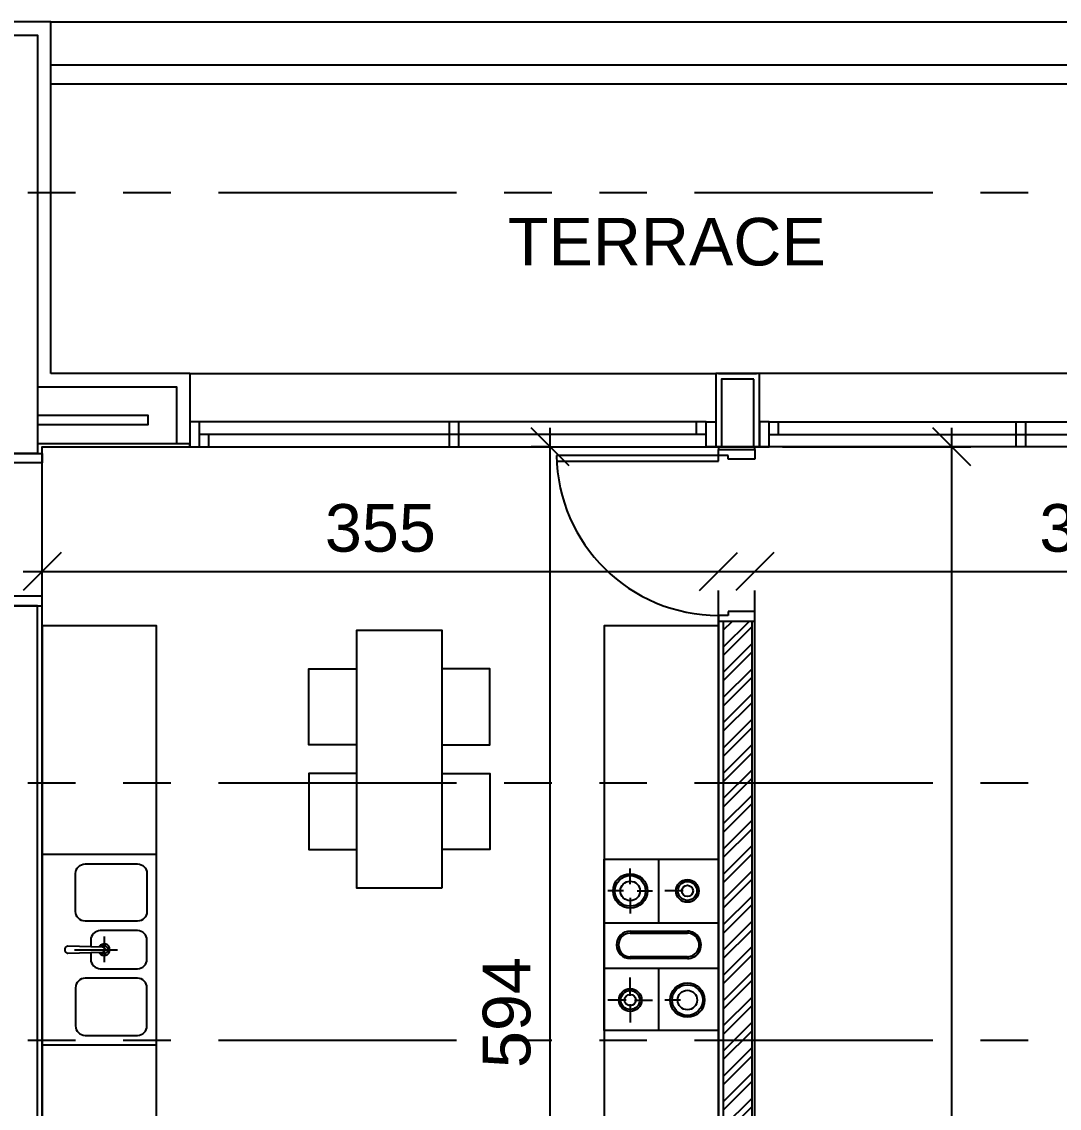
# Model space of a CAD drawing. Extents: x 453.8 to 514, y -2.6 to 70.8.
# Drawn here: x 479.43 to 484.88, y 16.89 to 22.6 of the extents above; entities that cross this region are included whole.
import ezdxf
from ezdxf.enums import TextEntityAlignment as Align

# ---------------------------------------------------------------- set-up
doc = ezdxf.new("R2010")
doc.units = 0
doc.header["$MEASUREMENT"] = 0
doc.header["$PDMODE"] = 35
doc.header["$PDSIZE"] = 0.3
doc.linetypes.add('AXIS_100$0$A-AXIS$0$PHANTOM', pattern=[2.5, 1.25, -0.25, 0.25, -0.25, 0.25, -0.25])
doc.layers.get('0').update_dxf_attribs({"linetype": 'CONTINUOUS'})
doc.layers.get('DEFPOINTS').update_dxf_attribs({"linetype": 'CONTINUOUS'})
for name, color, linetype in [('A-ALU', 9, 'CONTINUOUS'), ('A-BALUST', 1, 'CONTINUOUS'), ('a-dim', 3, 'CONTINUOUS'), ('A-DOORS', 1, 'CONTINUOUS'), ('A-FLOR-PFIX', 61, 'CONTINUOUS'), ('A-HATCH-WALL', 8, 'CONTINUOUS'), ('a-kitchen', 95, 'CONTINUOUS'), ('A-NOMENCLATURE', 3, 'CONTINUOUS'), ('A-PLASTER', 8, 'CONTINUOUS'), ('A-PORTE', 1, 'CONTINUOUS'), ('A-PROJECTION', 9, 'CONTINUOUS'), ('a-revetement', 1, 'CONTINUOUS'), ('a-stru-fac', 200, 'CONTINUOUS'), ('A-WALL', 4, 'CONTINUOUS'), ('AXIS_100$0$A-AXIS-100', 10, 'AXIS_100$0$A-AXIS$0$PHANTOM'), ('S-9-10TH$0$A-STR 9-10TH', 2, 'CONTINUOUS')]:
    doc.layers.add(name, color=color, linetype=linetype)
doc.styles.add('A100-STEXT', font='ARIAL.TTF', dxfattribs={"height": 0.25})
doc.dimstyles.new('A100-DIM', dxfattribs={"dimtxt": 0.25, "dimasz": 0.2, "dimexe": 0.1, "dimexo": 0.3, "dimgap": 0.1, "dimtad": 1, "dimlfac": 100, "dimdsep": 46, "dimtxsty": 'A100-STEXT', "dimblk1": 'OBLIQUE', "dimblk2": 'OBLIQUE', "dimsah": 1, "dimcen": -0.05, "dimdle": 0.1, "dimclrd": 15, "dimclre": 15, "dimclrt": 256, "dimadec": 0, "dimazin": 0, "dimtfac": 0.28, "dimtix": 1, "dimtmove": 2, "dimatfit": 3, "dimldrblk": 'OBLIQUE', "dimfxl": 0, "dimtolj": 1, "dimarcsym": 0})

# ---------------------------------------------------------------- blocks, each defined once
blk = doc.blocks.new('oven')
at = {"layer": 'a-kitchen'}
for p, q in [((0.3135, 0), (0.3135, -0.3272)), ((0.3135, 0), (0.3135, -0.3272)), ((0.4635, -0.1383), (0.4635, -0.0427)), ((0.4635, -0.1383), (0.4635, -0.0427)), ((0.1993, -0.1605), (0.2811, -0.1605)), ((0.1993, -0.1605), (0.2811, -0.1605)), ((0.4414, -0.1605), (0.346, -0.1605)), ((0.4414, -0.1605), (0.346, -0.1605)), ((0.4857, -0.1605), (0.5811, -0.1605)), ((0.4857, -0.1605), (0.5811, -0.1605)), ((0.4635, -0.1827), (0.4635, -0.2782)), ((0.4635, -0.1827), (0.4635, -0.2782)), ((0.5935, -0.3272), (0, -0.3272)), ((0.6, -0.3272), (0, -0.3272)), ((0.1635, -0.3781), (0.4635, -0.3781)), ((0.1635, -0.3781), (0.4635, -0.3781)), ((0.1635, -0.3881), (0.4635, -0.3881)), ((0.1635, -0.3881), (0.4635, -0.3881)), ((0.4635, -0.5119), (0.1635, -0.5119)), ((0.4635, -0.5119), (0.1635, -0.5119)), ((0.5935, -0.5667), (0, -0.5667)), ((0.6, -0.5667), (0, -0.5667)), ((0.4635, -0.5219), (0.1635, -0.5219)), ((0.4635, -0.5219), (0.1635, -0.5219)), ((0.3135, -0.5667), (0.3135, -0.9)), ((0.3135, -0.5667), (0.3135, -0.9)), ((0.4635, -0.6976), (0.4635, -0.6156)), ((0.4635, -0.6976), (0.4635, -0.6156)), ((0.1857, -0.7333), (0.2811, -0.7333)), ((0.1857, -0.7333), (0.2811, -0.7333)), ((0.4278, -0.7333), (0.346, -0.7333)), ((0.4278, -0.7333), (0.346, -0.7333)), ((0.4993, -0.7333), (0.5811, -0.7333)), ((0.4993, -0.7333), (0.5811, -0.7333)), ((0.4635, -0.7691), (0.4635, -0.8511)), ((0.4635, -0.7691), (0.4635, -0.8511))]:
    blk.add_line(p, q, dxfattribs=at)
blk.add_lwpolyline([(0, -0.9), (0, 0), (0.6, 0), (0.6, -0.9)], close=True, dxfattribs=at)
for centre, radius in [((0.1635, -0.1605), 0.0904), ((0.1635, -0.1605), 0.0904), ((0.1635, -0.1605), 0.0804), ((0.1635, -0.1605), 0.0804), ((0.1635, -0.1605), 0.0514), ((0.1635, -0.1605), 0.0514), ((0.4635, -0.1605), 0.0597), ((0.4635, -0.1605), 0.0597), ((0.4635, -0.1605), 0.0497), ((0.4635, -0.1605), 0.0497), ((0.4635, -0.1605), 0.0299), ((0.4635, -0.1605), 0.0299), ((0.1635, -0.7333), 0.0597), ((0.1635, -0.7333), 0.0597), ((0.1635, -0.7333), 0.0497), ((0.1635, -0.7333), 0.0497), ((0.4635, -0.7333), 0.0904), ((0.4635, -0.7333), 0.0904), ((0.4635, -0.7333), 0.0804), ((0.4635, -0.7333), 0.0804), ((0.4635, -0.7333), 0.0514), ((0.4635, -0.7333), 0.0514), ((0.1635, -0.7333), 0.0299), ((0.1635, -0.7333), 0.0299)]:
    blk.add_circle(centre, radius, dxfattribs=at)
for centre, radius, start, end in [((0.1635, -0.45), 0.0719, 90, 270), ((0.1635, -0.45), 0.0719, 90, 270), ((0.1635, -0.45), 0.0619, 90, 270), ((0.1635, -0.45), 0.0619, 90, 270), ((0.4635, -0.45), 0.0719, 270, 90), ((0.4635, -0.45), 0.0719, 270, 90), ((0.4635, -0.45), 0.0619, 270, 90), ((0.4635, -0.45), 0.0619, 270, 90)]:
    blk.add_arc(centre, radius, start, end, dxfattribs=at)
blk = doc.blocks.new('sink')
at = {"layer": 'a-kitchen'}
for p, q in [((0.325, -0.43), (0.325, -0.565)), ((0.17, -0.5), (0.395, -0.5))]:
    blk.add_line(p, q, dxfattribs=at)
blk.add_lwpolyline([(0.6, -1), (0.6, 0), (0, 0), (0, -1)], close=True, dxfattribs=at)
for points in [[(0.225, -0.05), (0.5, -0.05, -0.414214), (0.55, -0.1), (0.55, -0.3, -0.414214), (0.5, -0.35), (0.225, -0.35, -0.414214), (0.175, -0.3), (0.175, -0.1, -0.414214)], [(0.1342, -0.4799), (0.316, -0.4851, -0.89936), (0.316, -0.5149), (0.1342, -0.5201, -0.70892)], [(0.225, -0.95), (0.5, -0.95, 0.414214), (0.55, -0.9), (0.55, -0.7, 0.414214), (0.5, -0.65), (0.225, -0.65, 0.414214), (0.175, -0.7), (0.175, -0.9, 0.414214)]]:
    blk.add_lwpolyline(points, format="xyb", close=True, dxfattribs=at)
blk.add_lwpolyline([(0.255, -0.5165), (0.255, -0.55, 0.414214), (0.305, -0.6), (0.5, -0.6, 0.414214), (0.55, -0.55), (0.55, -0.45, 0.414214), (0.5, -0.4), (0.305, -0.4, 0.414214), (0.255, -0.45), (0.255, -0.4835, 62.569326)], format="xyb", dxfattribs=at)
for radius, start, end in [(0.03, 211.8659, 148.1341), (0.02, 229.2152, 130.7848)]:
    blk.add_arc((0.325, -0.5), radius, start, end, dxfattribs=at)
blk = doc.blocks.new('P90E19D')
at = {"layer": 'A-PORTE'}
for p, q in [((0, 0), (0.05, 0)), ((0, -0.19), (0, 0)), ((0.05, 0), (0.05, -0.14)), ((0.9, 0), (0.85, 0)), ((0.85, 0), (0.85, -0.14)), ((0.9, -0.19), (0.9, 0)), ((0.03, -0.14), (0.03, -0.19)), ((0.05, -0.14), (0.03, -0.14)), ((0.85, -0.14), (0.87, -0.14)), ((0.87, -0.14), (0.87, -0.19)), ((0.03, -0.19), (0, -0.19)), ((0.06, -0.19), (0.02, -0.19)), ((0.03, -0.19), (0.03, -1.0399)), ((0.06, -1.0391), (0.06, -0.19)), ((0.87, -0.19), (0.9, -0.19))]:
    blk.add_line(p, q, dxfattribs=at)
blk.add_arc((0.02, -0.19), 0.85, 270.6741, 360, dxfattribs=at)
blk = doc.blocks.new('P80E21.5D')
at = {"layer": 'A-PORTE'}
for p, q in [((-0.215, 0.8), (0, 0.8)), ((-0.215, 0.77), (-0.215, 0.8)), ((0, 0.8), (0, 0.75)), ((-0.165, 0.77), (-0.215, 0.77)), ((-0.165, 0.75), (-0.165, 0.77)), ((0, 0.75), (-0.165, 0.75)), ((-0.955, 0.06), (-0.215, 0.06)), ((-0.215, 0.06), (-0.215, 0.02)), ((-0.215, 0.03), (-0.955, 0.03)), ((-0.165, 0.03), (-0.215, 0.03)), ((-0.215, 0.03), (-0.215, 0)), ((-0.215, 0), (0, 0)), ((0, 0.05), (-0.165, 0.05)), ((-0.165, 0.05), (-0.165, 0.03)), ((0, 0), (0, 0.05))]:
    blk.add_line(p, q, dxfattribs=at)
blk.add_arc((-0.215, 0.03), 0.74, 90, 180, dxfattribs=at)
blk = doc.blocks.new('A$C5D3262F0')
at = {"layer": 'A-ALU'}
for p, q in [((19.2884, 20.495), (16.6284, 20.495)), ((17.9409, 20.365), (17.9409, 20.495)), ((17.9909, 20.365), (17.9909, 20.495)), ((19.2384, 20.43), (19.2384, 20.495)), ((19.6184, 20.495), (22.2784, 20.495)), ((19.6684, 20.43), (19.6684, 20.495)), ((20.9159, 20.365), (20.9159, 20.495)), ((20.9659, 20.365), (20.9659, 20.495)), ((19.2884, 20.43), (16.6284, 20.43)), ((16.6784, 20.365), (16.6784, 20.43)), ((19.6184, 20.43), (22.2784, 20.43)), ((16.5784, 20.365), (19.3384, 20.365)), ((22.3284, 20.365), (19.5684, 20.365))]:
    blk.add_line(p, q, dxfattribs=at)
for points in [[(16.6284, 20.495), (16.5784, 20.495), (16.5784, 20.365), (16.6284, 20.365)], [(19.2884, 20.495), (19.3384, 20.495), (19.3384, 20.365), (19.2884, 20.365)], [(19.6184, 20.495), (19.5684, 20.495), (19.5684, 20.365), (19.6184, 20.365)]]:
    blk.add_lwpolyline(points, close=True, dxfattribs=at)
blk = doc.blocks.new('_OBLIQUE')
at = {"color": 0, "linetype": 'ByBlock'}
blk.add_line((-0.5, -0.5), (0.5, 0.5), dxfattribs=at)
blk = doc.blocks.new('*D48')
at = {"layer": 'a-dim', "color": 15, "lineweight": -2}
for p, q in [((479.441, 19.7097), (483.191, 19.7097)), ((479.541, 19.4097), (479.541, 19.6097)), ((483.091, 19.4097), (483.091, 19.6097))]:
    blk.add_line(p, q, dxfattribs=at)
at = {"layer": 'DEFPOINTS', "color": 0}
for p in [(479.541, 19.7097), (483.091, 19.7097), (483.091, 19.7097)]:
    blk.add_point(p, dxfattribs=at)
at = {"layer": 'a-dim', "color": 15, "lineweight": -2, "xscale": 0.2, "yscale": 0.2, "zscale": 0.2, "rotation": 180}
blk.add_blockref('_OBLIQUE', (479.541, 19.7097), dxfattribs=at)
at = {"layer": 'a-dim', "color": 15, "lineweight": -2, "xscale": 0.2, "yscale": 0.2, "zscale": 0.2}
blk.add_blockref('_OBLIQUE', (483.091, 19.7097), dxfattribs=at)
at = {"layer": 'a-dim', "insert": (481.316, 19.9374), "char_height": 0.25, "attachment_point": 5, "style": 'A100-STEXT'}
blk.add_mtext('\\A1;355', dxfattribs=at)
blk = doc.blocks.new('*D49')
at = {"layer": 'a-dim', "color": 15, "lineweight": -2}
for p, q in [((483.181, 19.7097), (486.951, 19.7097)), ((483.281, 19.4097), (483.281, 19.6097)), ((486.851, 19.4097), (486.851, 19.6097))]:
    blk.add_line(p, q, dxfattribs=at)
at = {"layer": 'DEFPOINTS', "color": 0}
for p in [(483.281, 19.7097), (486.851, 19.7097), (486.851, 19.7097)]:
    blk.add_point(p, dxfattribs=at)
at = {"layer": 'a-dim', "color": 15, "lineweight": -2, "xscale": 0.2, "yscale": 0.2, "zscale": 0.2, "rotation": 180}
blk.add_blockref('_OBLIQUE', (483.281, 19.7097), dxfattribs=at)
at = {"layer": 'a-dim', "color": 15, "lineweight": -2, "xscale": 0.2, "yscale": 0.2, "zscale": 0.2}
blk.add_blockref('_OBLIQUE', (486.851, 19.7097), dxfattribs=at)
at = {"layer": 'a-dim', "insert": (485.066, 19.9374), "char_height": 0.25, "attachment_point": 5, "style": 'A100-STEXT'}
blk.add_mtext('\\A1;357', dxfattribs=at)
blk = doc.blocks.new('*D54')
at = {"layer": 'a-dim', "color": 15, "lineweight": -2}
for p, q in [((484.315, 11.55), (484.315, 20.465)), ((483.4272, 20.365), (484.415, 20.365)), ((483.566, 11.65), (484.415, 11.65))]:
    blk.add_line(p, q, dxfattribs=at)
at = {"layer": 'DEFPOINTS', "color": 0}
for p in [(483.1272, 20.365), (484.315, 20.365), (483.266, 11.65)]:
    blk.add_point(p, dxfattribs=at)
at = {"layer": 'a-dim', "color": 15, "lineweight": -2, "xscale": 0.2, "yscale": 0.2, "zscale": 0.2}
for p, rotation in [((484.315, 20.365), 90), ((484.315, 11.65), 270)]:
    blk.add_blockref('_OBLIQUE', p, dxfattribs=dict(at, rotation=rotation))
at = {"layer": 'a-dim', "insert": (484.0874, 16.0075), "char_height": 0.25, "attachment_point": 5, "rotation": 90, "style": 'A100-STEXT'}
blk.add_mtext('\\A1;871.5', dxfattribs=at)
blk = doc.blocks.new('*D63')
at = {"layer": 'a-dim', "color": 15, "lineweight": -2}
for p, q in [((482.2077, 14.325), (482.2077, 20.465)), ((482.191, 20.365), (482.1077, 20.365)), ((482.191, 14.425), (482.1077, 14.425))]:
    blk.add_line(p, q, dxfattribs=at)
at = {"layer": 'DEFPOINTS', "color": 0}
for p in [(482.2077, 20.365), (482.491, 20.365), (482.491, 14.425)]:
    blk.add_point(p, dxfattribs=at)
at = {"layer": 'a-dim', "color": 15, "lineweight": -2, "xscale": 0.2, "yscale": 0.2, "zscale": 0.2}
for p, rotation in [((482.2077, 20.365), 90), ((482.2077, 14.425), 270)]:
    blk.add_blockref('_OBLIQUE', p, dxfattribs=dict(at, rotation=rotation))
at = {"layer": 'a-dim', "insert": (481.98, 17.395), "char_height": 0.25, "attachment_point": 5, "rotation": 90, "style": 'A100-STEXT'}
blk.add_mtext('\\A1;594', dxfattribs=at)

msp = doc.modelspace()

# ---------------------------------------------------------------- hatches: boundary and pattern name
at = {"layer": 'A-HATCH-WALL'}
h = msp.add_hatch(dxfattribs=at)
h.set_pattern_fill('ANSI32', color=256, scale=0.25, style=0)
h.set_pattern_definition([(45, (463.53762, -2e-09), (-0.06629126, 0.06629126), []), (45, (463.58181, -2e-09), (-0.06629126, 0.06629126), [])])
h.paths.add_polyline_path([(483.11599, 19.45), (483.11599, 14.4), (482.46599, 14.4), (482.46599, 14.25), (483.06599, 14.25), (483.06599, 11.8), (482.41599, 11.8), (482.41599, 11.65), (483.26599, 11.65), (483.26599, 19.45)])

# ---------------------------------------------------------------- linework, layer by layer
at = {"layer": 'A-ALU'}
for p, q in [((480.31599, 20.75), (483.07599, 20.75)), ((486.06599, 20.75), (483.30599, 20.75))]:
    msp.add_line(p, q, dxfattribs=at)
at = {"layer": 'A-BALUST'}
for p, q in [((479.58599, 22.37), (487.03599, 22.37)), ((479.58599, 22.27), (486.93599, 22.27))]:
    msp.add_line(p, q, dxfattribs=at)
at = {"layer": 'A-FLOR-PFIX'}
for points in [[(479.54099, 15.025), (480.14099, 15.025), (480.14099, 19.425), (479.54099, 19.425)], [(481.64099, 18.04968), (481.64099, 19.4), (481.19099, 19.4), (481.19099, 18.04968)], [(483.09099, 19.425), (482.49099, 19.425), (482.49099, 14.425), (483.09099, 14.425)]]:
    msp.add_lwpolyline(points, close=True, dxfattribs=at)
for points in [[(481.19124, 18.79962), (480.94124, 18.79952), (480.94107, 19.19952), (481.19107, 19.19962)], [(481.64074, 18.79962), (481.89074, 18.79952), (481.8909, 19.19952), (481.6409, 19.19962)], [(481.19124, 18.65006), (480.94124, 18.65016), (480.94107, 18.25016), (481.19099, 18.25016)], [(481.64074, 18.65006), (481.89074, 18.65016), (481.8909, 18.25016), (481.64099, 18.25016)]]:
    msp.add_lwpolyline(points, dxfattribs=at)
at = {"layer": 'A-PLASTER'}
msp.add_line((480.31599, 20.365), (480.31599, 20.38), dxfattribs=at)
for points in [[(483.09099, 19.45), (483.09099, 14.425), (479.54099, 14.425), (479.54099, 20.365), (480.31599, 20.365)], [(483.09099, 20.365), (483.09099, 20.35)], [(483.28099, 20.35), (483.28099, 20.365)], [(481.53099, 14.08), (481.53099, 14.235), (483.05099, 14.235), (483.05099, 11.815), (482.40099, 11.815), (482.40099, 11.635), (483.28099, 11.635), (483.28099, 19.45)]]:
    msp.add_lwpolyline(points, dxfattribs=at)
at = {"layer": 'A-PROJECTION'}
msp.add_line((479.58599, 22.5962), (487.23599, 22.5962), dxfattribs=at)
at = {"layer": 'a-revetement'}
for p, q in [((479.58599, 22.5962), (479.14599, 22.5962)), ((479.58599, 20.75), (479.58599, 22.5962)), ((480.31599, 20.75), (479.58599, 20.75)), ((480.31599, 20.75), (480.31599, 20.38)), ((483.09099, 20.75), (483.29099, 20.75)), ((480.31599, 20.38), (480.24599, 20.38)), ((483.30599, 20.365), (483.07599, 20.365))]:
    msp.add_line(p, q, dxfattribs=at)
msp.add_lwpolyline([(483.30599, 20.75), (483.07599, 20.75), (483.07599, 20.365), (483.30599, 20.365), (483.30599, 20.75)], dxfattribs=at)
at = {"layer": 'a-stru-fac'}
msp.add_lwpolyline([(483.27599, 20.72), (483.10599, 20.72), (483.10599, 20.365), (483.27599, 20.365)], close=True, dxfattribs=at)
at = {"layer": 'A-WALL'}
for p, q in [((483.11599, 19.45), (483.11599, 14.4)), ((483.11599, 19.45), (483.26599, 19.45)), ((483.26599, 19.45), (483.26599, 11.65))]:
    msp.add_line(p, q, dxfattribs=at)
for points in [[(479.51599, 20.68), (480.24599, 20.68), (480.24599, 20.38), (479.51599, 20.38)], [(479.51599, 20.53), (480.09599, 20.53), (480.09599, 20.48), (479.51599, 20.48)]]:
    msp.add_lwpolyline(points, dxfattribs=at)
at = {"layer": 'AXIS_100$0$A-AXIS-100'}
for p, q in [((460.46544, 21.7), (486.79381, 21.7)), ((460.46544, 18.6), (507.67478, 18.6)), ((460.46544, 17.25), (486.79381, 17.25))]:
    msp.add_line(p, q, dxfattribs=at)
at = {"layer": 'S-9-10TH$0$A-STR 9-10TH'}
for points in [[(479.51599, 20.33), (479.21599, 20.33), (479.21599, 22.5262), (479.51599, 22.5262)], [(475.31599, 19.53), (475.31599, 11.65), (475.61599, 11.65), (475.61599, 17.25), (479.21599, 17.25), (479.21599, 11.65), (479.51599, 11.65), (479.51599, 19.53), (479.21599, 19.53), (479.21599, 17.55), (475.61599, 17.55), (475.61599, 19.53)]]:
    msp.add_lwpolyline(points, close=True, dxfattribs=at)

# ---------------------------------------------------------------- block references
at = {"layer": 'A-ALU'}
msp.add_blockref('A$C5D3262F0', (463.73762, 0), dxfattribs=at)
at = {"layer": 'A-DOORS', "xscale": -1, "rotation": 180}
msp.add_blockref('P80E21.5D', (479.54099, 20.33), dxfattribs=at)
at = {"layer": 'A-DOORS', "rotation": 270}
msp.add_blockref('P90E19D', (483.28099, 20.35), dxfattribs=at)
at = {"layer": 'A-FLOR-PFIX'}
msp.add_blockref('sink', (479.54099, 18.225), dxfattribs=at)
at = {"layer": 'A-FLOR-PFIX', "rotation": 179.9999999992069}
msp.add_blockref('oven', (483.09099, 17.3), dxfattribs=at)

# ---------------------------------------------------------------- texts
at = {"layer": 'A-NOMENCLATURE', "style": 'A100-STEXT'}
msp.add_text('TERRACE', height=0.25, dxfattribs=at).set_placement((482.81949, 21.44168), align=Align.MIDDLE)

# ---------------------------------------------------------------- dimensions: what is measured, and where the dimension line sits
at = {"layer": 'a-dim'}
dim = msp.add_aligned_dim(p1=(482.49099, 14.425), p2=(482.49099, 20.365), distance=0.2833, dimstyle='A100-DIM', dxfattribs=at)
dim.commit()
dim.dimension.update_dxf_attribs({"geometry": '*D63', "text_midpoint": (481.98004, 17.395)})
dim = msp.add_linear_dim(base=(484.31504, 20.365), p1=(483.26599, 11.65), p2=(483.12718, 20.365), angle=90, dimstyle='A100-DIM', dxfattribs=at)
dim.commit()
dim.dimension.update_dxf_attribs({"geometry": '*D54', "text_midpoint": (484.0874, 16.0075)})
for base, p1, p2, picture, middle in [((483.09099, 19.70966), (479.54099, 19.70966), (483.09099, 19.70966), '*D48', (481.31599, 19.93739)), ((486.85099, 19.70966), (483.28099, 19.70966), (486.85099, 19.70966), '*D49', (485.06599, 19.93739))]:
    dim = msp.add_linear_dim(base=base, p1=p1, p2=p2, dimstyle='A100-DIM', dxfattribs=at)
    dim.commit()
    dim.dimension.update_dxf_attribs({"geometry": picture, "text_midpoint": middle})

doc.saveas('drawing.dxf')
